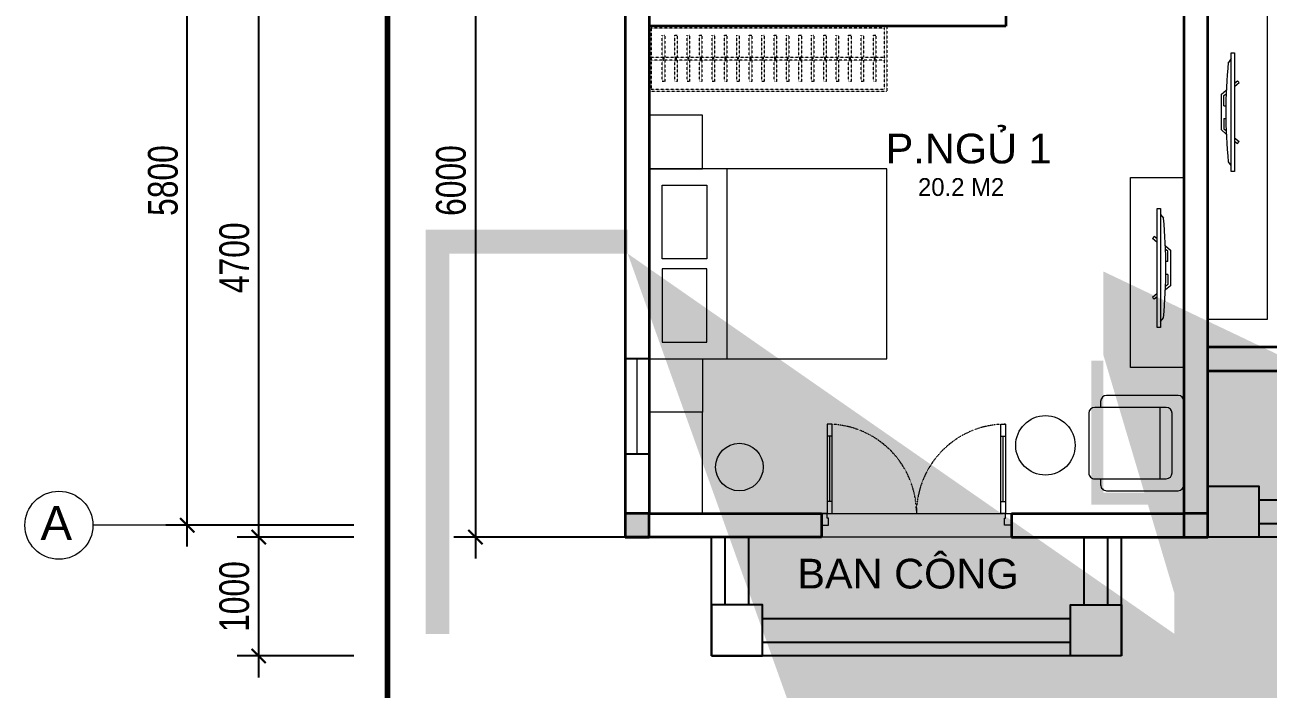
# Model space of a CAD drawing. Header units: millimetres. Extents: x 33748 to 451939, y -263262 to 62681.
# Drawn here: x 203472 to 213930, y -22624 to -17035 of the extents above; entities that cross this region are included whole.
import ezdxf
from ezdxf.enums import TextEntityAlignment as Align

# ---------------------------------------------------------------- set-up
doc = ezdxf.new("R2010")
doc.units = ezdxf.units.MM
doc.header["$PDMODE"] = 98
for name, pattern in [('CENTER', [50.8, 31.75, -6.35, 6.35, -6.35]), ('HIDDEN', [0.375, 0.25, -0.125]), ('X-5M-G-MB PHONGNGU$0$HIDDEN2', [0.1875, 0.125, -0.0625])]:
    doc.linetypes.add(name, pattern=pattern)
doc.layers.get('Defpoints').update_dxf_attribs({"color": 202, "lineweight": 13})
for name, color, linetype, lineweight in [('-CENTER', 143, 'CENTER', 13), ('-CONCRETE', 1, 'Continuous', 35), ('-DOOR', 137, 'Continuous', 9), ('-FURNITURE', 46, 'Continuous', 9), ('-KH', 143, 'Continuous', 13), ('-LINE1', 7, 'Continuous', 18), ('-RANH GIOI KHU DAT', 12, 'CENTER', 18), ('-TEXT', 7, 'Continuous', 15), ('-WALL', 4, 'Continuous', 35)]:
    doc.layers.add(name, color=color, linetype=linetype, lineweight=lineweight)
for name, color, linetype in [('-HATCH CONCRETE', 54, 'Continuous'), ('1-NETMANH', 8, 'Continuous'), ('12. NET DIM', 9, 'Continuous'), ('SOLO', 7, 'Continuous'), ('TEXT25', 2, 'Continuous')]:
    doc.layers.add(name, color=color, linetype=linetype)
doc.styles.add('1', font='arial.ttf')
doc.styles.add('AVANH', font='', dxfattribs={"width": 0.8})
doc.styles.get("Standard").update_dxf_attribs({"font": 'arial.ttf'})
doc.styles.add('T1', font='', dxfattribs={"height": 200})
doc.styles.get('AVANH').set_extended_font_data('.VnAvantH')
doc.styles.get('T1').set_extended_font_data('VNgeometric Light')
doc.dimstyles.new('C_100A3', dxfattribs={"dimscale": 100, "dimtxt": 2.5, "dimasz": 1.2, "dimexe": 1.8, "dimexo": 0, "dimgap": 0.75, "dimtad": 1, "dimdec": 0, "dimzin": 0, "dimdsep": 46, "dimtxsty": 'AVANH', "dimblk": 'ARCHTICK', "dimcen": 0, "dimdle": 1.8, "dimclrd": 256, "dimclre": 256, "dimclrt": 7, "dimadec": 0, "dimazin": 0, "dimtfac": 0.0001, "dimtdec": 0, "dimtix": 1, "dimtmove": 2, "dimatfit": 3, "dimldrblk": 'ARCHTICK', "dimfxl": 1.8, "dimtolj": 1, "dimtzin": 0, "dimarcsym": 0})

# ---------------------------------------------------------------- blocks, each defined once
blk = doc.blocks.new('A$C5C575821')
at = {"layer": '-CONCRETE'}
h = blk.add_hatch(color=256, dxfattribs=at)
h.dxf.hatch_style = 1
h.paths.add_polyline_path([(0, 200), (0, 0), (200, 0), (200, 200)])
blk.add_lwpolyline([(0, 0), (200, 0), (200, 200), (0, 200)], close=True, dxfattribs=at)
blk = doc.blocks.new('A$C32e20c34')
blk.add_line((657, 2050), (657, 450))
for points in [[(0, 2050), (450, 2050), (450, 2500), (0, 2500)], [(109, 1910), (485.5, 1910), (485.5, 1292.5), (109, 1292.5)], [(109, 590), (485.5, 590), (485.5, 1207.5), (109, 1207.5)], [(0, 450), (450, 450), (450, 0), (0, 0)]]:
    blk.add_lwpolyline(points, close=True)
blk.add_lwpolyline([(0, 2050), (2000, 2050), (2000, 450), (0, 450), (0, 2050)])
blk = doc.blocks.new('*U59')
at = {"linetype": 'X-5M-G-MB PHONGNGU$0$HIDDEN2'}
for points in [[(0, 600), (0, 0), (2182, 0), (2182, 600)], [(2162, 580), (2162, 20), (20, 20), (20, 580)], [(2162, 287), (2162, 313), (20, 313), (20, 287)], [(114, 319), (109, 319), (109, 280), (114, 280)], [(228, 319), (223, 319), (223, 280), (228, 280)], [(342, 319), (337, 319), (337, 280), (342, 280)], [(456, 319), (451, 319), (451, 280), (456, 280)], [(570, 319), (565, 319), (565, 280), (570, 280)], [(684, 319), (679, 319), (679, 280), (684, 280)], [(798, 319), (793, 319), (793, 280), (798, 280)], [(912, 319), (907, 319), (907, 280), (912, 280)], [(1026, 319), (1021, 319), (1021, 280), (1026, 280)], [(1140, 319), (1135, 319), (1135, 280), (1140, 280)], [(1254, 319), (1249, 319), (1249, 280), (1254, 280)], [(1368, 319), (1363, 319), (1363, 280), (1368, 280)], [(1482, 319), (1477, 319), (1477, 280), (1482, 280)], [(1596, 319), (1591, 319), (1591, 280), (1596, 280)], [(1710, 319), (1705, 319), (1705, 280), (1710, 280)], [(1824, 319), (1819, 319), (1819, 280), (1824, 280)], [(1938, 319), (1933, 319), (1933, 280), (1938, 280)], [(2052, 319), (2047, 319), (2047, 280), (2052, 280)]]:
    blk.add_lwpolyline(points, close=True, dxfattribs=at)
for points in [[(122, 313), (122, 515), (100, 515), (100, 313)], [(236, 313), (236, 515), (214, 515), (214, 313)], [(350, 313), (350, 515), (328, 515), (328, 313)], [(464, 313), (464, 515), (442, 515), (442, 313)], [(578, 313), (578, 515), (556, 515), (556, 313)], [(692, 313), (692, 515), (670, 515), (670, 313)], [(806, 313), (806, 515), (784, 515), (784, 313)], [(920, 313), (920, 515), (898, 515), (898, 313)], [(1034, 313), (1034, 515), (1012, 515), (1012, 313)], [(1148, 313), (1148, 515), (1126, 515), (1126, 313)], [(1262, 313), (1262, 515), (1240, 515), (1240, 313)], [(1376, 313), (1376, 515), (1354, 515), (1354, 313)], [(1490, 313), (1490, 515), (1468, 515), (1468, 313)], [(1604, 313), (1604, 515), (1582, 515), (1582, 313)], [(1718, 313), (1718, 515), (1696, 515), (1696, 313)], [(1832, 313), (1832, 515), (1810, 515), (1810, 313)], [(1946, 313), (1946, 515), (1924, 515), (1924, 313)], [(2060, 313), (2060, 515), (2038, 515), (2038, 313)], [(100, 287), (100, 92), (122, 92), (122, 287)], [(214, 287), (214, 92), (236, 92), (236, 287)], [(328, 287), (328, 92), (350, 92), (350, 287)], [(442, 287), (442, 92), (464, 92), (464, 287)], [(556, 287), (556, 92), (578, 92), (578, 287)], [(670, 287), (670, 92), (692, 92), (692, 287)], [(784, 287), (784, 92), (806, 92), (806, 287)], [(898, 287), (898, 92), (920, 92), (920, 287)], [(1012, 287), (1012, 92), (1034, 92), (1034, 287)], [(1126, 287), (1126, 92), (1148, 92), (1148, 287)], [(1240, 287), (1240, 92), (1262, 92), (1262, 287)], [(1354, 287), (1354, 92), (1376, 92), (1376, 287)], [(1468, 287), (1468, 92), (1490, 92), (1490, 287)], [(1582, 287), (1582, 92), (1604, 92), (1604, 287)], [(1696, 287), (1696, 92), (1718, 92), (1718, 287)], [(1810, 287), (1810, 92), (1832, 92), (1832, 287)], [(1924, 287), (1924, 92), (1946, 92), (1946, 287)], [(2038, 287), (2038, 92), (2060, 92), (2060, 287)]]:
    blk.add_lwpolyline(points, dxfattribs=at)
blk = doc.blocks.new('XR.MB.LM123$0$tvi 1')
blk.add_lwpolyline([(29, 0), (29, -1000), (0, -1000), (0, 0)], close=True)
for points in [[(29, -50), (52, -81)], [(-24, -236), (-39, -252)], [(0, -285), (-39, -252)], [(0, -256), (-24, -236)], [(70, -315), (111, -350), (111, -650), (70, -685)], [(89, -446), (89, -360), (71, -345)], [(89, -446), (73, -446)], [(89, -554), (89, -640), (71, -655)], [(89, -554), (73, -554)], [(0, -715), (-39, -748)], [(-24, -764), (-39, -748)], [(0, -744), (-24, -764)], [(29, -950), (52, -919)]]:
    blk.add_lwpolyline(points)
blk.add_arc((-4025, -500), 4099, 354.1311, 5.8689)
blk = doc.blocks.new('_ARCHTICK')
at = {"const_width": 0.15}
blk.add_lwpolyline([(-0.5, -0.5), (0.5, 0.5)], dxfattribs=at)
blk = doc.blocks.new('*D126')
at = {"layer": '12. NET DIM', "lineweight": -2, "transparency": 16777216}
for p, q in [((204838, -21425), (204838, -15265)), ((206238, -15445), (204658, -15445)), ((206238, -21245), (204658, -21245))]:
    blk.add_line(p, q, dxfattribs=at)
at = {"layer": 'Defpoints', "color": 0, "transparency": 16777216}
for p in [(204838, -15445), (206238, -15445), (206238, -21245)]:
    blk.add_point(p, dxfattribs=at)
at = {"layer": '12. NET DIM', "lineweight": -2, "transparency": 16777216, "xscale": 120, "yscale": 120, "zscale": 120}
for p, rotation in [((204838, -15445), 90), ((204838, -21245), 270)]:
    blk.add_blockref('_ARCHTICK', p, dxfattribs=dict(at, rotation=rotation))
at = {"layer": '12. NET DIM', "color": 7, "transparency": 16777216, "insert": (204634, -18345), "char_height": 250, "attachment_point": 5, "rotation": 90, "style": 'AVANH'}
blk.add_mtext('\\A1;5800', dxfattribs=at)
blk = doc.blocks.new('*U262')
for p, q in [((-1510, 650), (-1550, 650)), ((-1530, 100), (-1530, 650)), ((-90, 650), (-50, 650)), ((-70, 100), (-70, 650)), ((-1510, 100), (-1550, 100)), ((-90, 100), (-50, 100))]:
    blk.add_line(p, q)
for points in [[(-1550, 0), (-1510, 0), (-1510, 750), (-1550, 750)], [(-50, 0), (-90, 0), (-90, 750), (-50, 750)], [(-1600, -100), (-1540, -100), (-1540, -40), (-1550, -40), (-1550, 0), (-1600, 0)], [(0, -100), (-60, -100), (-60, -40), (-50, -40), (-50, 0), (0, 0)]]:
    blk.add_lwpolyline(points, close=True)
at = {"linetype": 'HIDDEN', "ltscale": 0.1}
for centre, start, end in [((-1550, 0), 0, 90), ((-50, 0), 90, 180)]:
    blk.add_arc(centre, 750, start, end, dxfattribs=at)
blk = doc.blocks.new('*D263')
at = {"layer": '12. NET DIM', "lineweight": -2, "transparency": 16777216}
for p, q in [((205438, -21165), (205438, -22525)), ((206238, -21345), (205258, -21345)), ((206238, -22345), (205258, -22345))]:
    blk.add_line(p, q, dxfattribs=at)
at = {"layer": 'Defpoints', "color": 0, "transparency": 16777216}
for p in [(206238, -21345), (205438, -22345), (206238, -22345)]:
    blk.add_point(p, dxfattribs=at)
at = {"layer": '12. NET DIM', "lineweight": -2, "transparency": 16777216, "xscale": 120, "yscale": 120, "zscale": 120}
for p, rotation in [((205438, -21345), 90), ((205438, -22345), 270)]:
    blk.add_blockref('_ARCHTICK', p, dxfattribs=dict(at, rotation=rotation))
at = {"layer": '12. NET DIM', "color": 7, "transparency": 16777216, "insert": (205234, -21845), "char_height": 250, "attachment_point": 5, "rotation": 90, "style": 'AVANH'}
blk.add_mtext('\\A1;1000', dxfattribs=at)
blk = doc.blocks.new('*D475')
at = {"layer": '12. NET DIM', "lineweight": -2, "transparency": 16777216}
for p, q in [((205438, -16465), (205438, -21525)), ((206238, -16645), (205258, -16645)), ((206238, -21345), (205258, -21345))]:
    blk.add_line(p, q, dxfattribs=at)
at = {"layer": 'Defpoints', "color": 0, "transparency": 16777216}
for p in [(206238, -16645), (205438, -21345), (206238, -21345)]:
    blk.add_point(p, dxfattribs=at)
at = {"layer": '12. NET DIM', "lineweight": -2, "transparency": 16777216, "xscale": 120, "yscale": 120, "zscale": 120}
for p, rotation in [((205438, -16645), 90), ((205438, -21345), 270)]:
    blk.add_blockref('_ARCHTICK', p, dxfattribs=dict(at, rotation=rotation))
at = {"layer": '12. NET DIM', "color": 7, "transparency": 16777216, "insert": (205234, -18995), "char_height": 250, "attachment_point": 5, "rotation": 90, "style": 'AVANH'}
blk.add_mtext('\\A1;4700', dxfattribs=at)
blk = doc.blocks.new('*D848')
at = {"layer": '-HATCH CONCRETE', "lineweight": -2, "transparency": 16777216}
for p, q in [((207261, -15165), (207261, -21525)), ((208522, -15345), (207081, -15345)), ((208522, -21345), (207081, -21345))]:
    blk.add_line(p, q, dxfattribs=at)
at = {"layer": 'Defpoints', "color": 0, "transparency": 16777216}
for p in [(208522, -15345), (207261, -21345), (208522, -21345)]:
    blk.add_point(p, dxfattribs=at)
at = {"layer": '-HATCH CONCRETE', "lineweight": -2, "transparency": 16777216, "xscale": 120, "yscale": 120, "zscale": 120}
for p, rotation in [((207261, -15345), 90), ((207261, -21345), 270)]:
    blk.add_blockref('_ARCHTICK', p, dxfattribs=dict(at, rotation=rotation))
at = {"layer": '-HATCH CONCRETE', "color": 7, "transparency": 16777216, "insert": (207057, -18345), "char_height": 250, "attachment_point": 5, "rotation": 90, "style": 'AVANH'}
blk.add_mtext('\\A1;6000', dxfattribs=at)
blk = doc.blocks.new('ARCHTICK')
at = {"color": 0, "linetype": 'ByBlock', "const_width": 0.15}
blk.add_lwpolyline([(-0.5, -0.5), (0.5, 0.5)], dxfattribs=at)
blk = doc.blocks.new('A$C7d565662')
for p, q in [((0, 751), (0, 150)), ((751, 801), (50, 801)), ((801, 150), (801, 751)), ((100, 651), (100, 50)), ((651, 701), (150, 701)), ((701, 50), (701, 651)), ((701, 601), (100, 601)), ((50, 100), (100, 100)), ((701, 100), (751, 100)), ((150, 0), (651, 0))]:
    blk.add_line(p, q)
for centre, start, end in [((50, 751), 90, 180), ((751, 751), 0, 90), ((150, 651), 90, 180), ((651, 651), 0, 90), ((50, 150), 180, 270), ((751, 150), 270, 0), ((150, 50), 180, 270), ((651, 50), 270, 0)]:
    blk.add_arc(centre, 50.1, start, end)

msp = doc.modelspace()

# ---------------------------------------------------------------- hatches: boundary and pattern name
at = {"layer": '-WALL'}
h = msp.add_hatch(color=256, dxfattribs=at)
h.dxf.hatch_style = 1
h.paths.add_polyline_path([(212542.5, -33559.6), (212542.5, -33759.6)], flags=16)
edge = h.paths.add_edge_path(flags=16)
edge.add_line((211441.6, -33759.6), (212542.5, -33759.6))
edge.add_line((211441.6, -33759.6), (212542.5, -33759.6))
edge = h.paths.add_edge_path()
edge.add_line((212542.8, -19109.5), (212542.8, -19809.5))
edge.add_line((213242.1, -22159.6), (213242.1, -20971.9))
edge.add_line((213242.1, -20971.9), (212542.8, -20971.9))
edge.add_line((212542.8, -20971.9), (212542.8, -19859.5))
edge.add_line((212542.8, -19859.5), (212442.4, -19859.5))
edge.add_line((212442.4, -19859.5), (212442.4, -21071.9))
edge.add_line((212442.4, -21071.9), (213141.8, -21071.9))
edge.add_line((213141.8, -21071.9), (213141.8, -22159.6))
edge.add_line((208542.1, -18959.6), (207042.2, -18959.6))
edge.add_line((207042.2, -18959.6), (207042.2, -22159.1))
edge.add_line((207042.2, -22159.1), (206842.4, -22159.1))
edge.add_line((206842.4, -22159.1), (206842.4, -18759.6))
edge.add_line((206842.4, -18759.6), (208542.1, -18759.6))
edge.add_line((208542.1, -18759.6), (208542.1, -18959.5))
edge.add_line((213842.5, -33759.6), (213842.5, -33559.6))
edge.add_line((242402.1, -19859.5), (242502.1, -19859.5))
edge.add_line((242502.1, -19859.5), (242502.4, -22159.5))
edge.add_line((242502.4, -22159.5), (243009.5, -22159.5))
edge.add_line((243009.5, -22159.5), (243009.5, -22259.5))
edge.add_line((243009.5, -22259.5), (241403, -22259.5))
edge.add_line((241403, -22259.5), (241403.3, -22358.2))
edge.add_line((241403.3, -22358.2), (241303.3, -22358.2))
edge.add_line((241303.3, -22358.2), (241303.3, -22159.5))
edge.add_line((241303.3, -22159.5), (242402.1, -22159.5))
edge.add_line((242402.1, -22159.5), (242401.8, -19859.5))
edge.add_line((241403, -23258.2), (241303.3, -23258.2))
edge.add_line((241303.3, -23258.2), (241303.3, -23909.5))
edge.add_line((241303.3, -23909.5), (237602.2, -23909.5))
edge.add_line((237602.2, -23909.5), (237602.1, -23059))
edge.add_line((237602.1, -23059), (237402.4, -23059))
edge.add_line((237402.4, -23059), (237402.3, -25959.4))
edge.add_line((237402.3, -25959.4), (237602, -25959.4))
edge.add_line((237602, -25959.4), (237602, -25709.4))
edge.add_line((237602, -25709.4), (237702, -25709.4))
edge.add_line((237702, -25709.4), (237702, -25609.4))
edge.add_line((237702, -25609.4), (237602, -25609.4))
edge.add_line((237602, -25609.4), (237602.2, -24009.5))
edge.add_line((237602.2, -24009.5), (241303.2, -24009.5))
edge.add_line((241303.2, -24009.5), (241303, -25609.5))
edge.add_line((241303, -25609.5), (238502, -25609.5))
edge.add_line((238502, -25609.5), (238502, -25709.5))
edge.add_line((238502, -25709.5), (241303, -25709.5))
edge.add_line((241303, -25709.5), (241303, -25809.5))
edge.add_line((241303, -25809.5), (241403, -25809.5))
edge.add_line((241403, -25809.5), (241402.7, -23258.2))
edge.add_line((237402.2, -27959.2), (237602.2, -27959.2))
edge.add_line((237602.2, -27959.2), (237602.2, -28859.9))
edge.add_line((237602.2, -28859.9), (241302.9, -28859.9))
edge.add_line((241302.9, -28859.9), (241303, -26709.5))
edge.add_line((241303, -26709.5), (241403, -26709.5))
edge.add_line((241403, -26709.5), (241402.9, -28859.9))
edge.add_line((241402.9, -28859.9), (241530.8, -28859.9))
edge.add_line((241530.8, -28859.9), (241530.8, -28959.9))
edge.add_line((241530.8, -28959.9), (241402.9, -28959.9))
edge.add_line((241402.9, -28959.9), (241402.9, -29559.9))
edge.add_line((241402.9, -29559.9), (241302.9, -29559.9))
edge.add_line((241302.9, -29559.9), (241302.9, -28959.9))
edge.add_line((241302.9, -28959.9), (237602.3, -28959.9))
edge.add_line((237602.3, -28959.9), (237602.6, -33559.5))
edge.add_line((237602.6, -33559.5), (239202, -33559.5))
edge.add_line((239202, -33559.5), (239202, -33759.5))
edge.add_line((239202, -33759.5), (237402.9, -33759.5))
edge.add_line((237402.9, -33759.5), (237402.5, -27959.2))
edge.add_line((242902.8, -33759.5), (242902.8, -33559.5))
h = msp.add_hatch(color=256, dxfattribs=at)
h.dxf.hatch_style = 1
edge = h.paths.add_edge_path()
edge.add_line((213242.1, -22159.6), (213242.1, -20971.9))
edge.add_line((213242.1, -20971.9), (212542.8, -20971.9))
edge.add_line((212542.8, -20971.9), (212542.8, -19859.5))
edge.add_line((212542.8, -19859.5), (212442.4, -19859.5))
edge.add_line((212442.4, -19859.5), (212442.4, -21071.9))
edge.add_line((212442.4, -21071.9), (213141.8, -21071.9))
edge.add_line((213141.8, -21071.9), (213141.8, -22159.6))

# ---------------------------------------------------------------- linework, layer by layer
at = {"layer": '-CENTER', "ltscale": 0.1}
msp.add_line((205840, -21245.1), (204044.2, -21245.1), dxfattribs=at)
at = {"layer": '-DOOR'}
msp.add_lwpolyline([(208622, -20645.1), (208622, -19845.1)], dxfattribs=at)
msp.add_lwpolyline([(210172, -21145.1), (211771.7, -21145.1), (211771.7, -21345.1), (210172, -21345.1)], close=True, dxfattribs=at)
at = {"layer": '-FURNITURE'}
for points in [[(213921.7, -19515.3), (213421.7, -19515.3), (213421.7, -16845.1), (213921.7, -16845.1)], [(212771.7, -18319), (213221.7, -18319), (213221.7, -19919), (212771.7, -19919)], [(209172, -20295.1), (208722, -20295.1), (208722, -21145.1), (209172, -21145.1)]]:
    msp.add_lwpolyline(points, close=True, dxfattribs=at)
for centre, radius in [((212056.3, -20573), 250), ((209482, -20755.6), 200)]:
    msp.add_circle(centre, radius, dxfattribs=at)
at = {"layer": '-HATCH CONCRETE'}
msp.add_lwpolyline([(208522, -20645.1), (208722, -20645.1), (208722, -19845.1), (208522, -19845.1)], close=True, dxfattribs=at)
at = {"layer": '-KH'}
msp.add_circle((203757.9, -21245.1), 286.3, dxfattribs=at)
at = {"layer": '-LINE1'}
msp.add_lwpolyline([(212696.7, -21345.1), (212696.7, -22345.1), (209247, -22345.1), (209247, -21345.1)], dxfattribs=at)
at = {"layer": '-RANH GIOI KHU DAT', "linetype": 'HIDDEN', "ltscale": 10, "const_width": 50}
msp.add_lwpolyline([(206522, -5844.8), (223780.5, -5844.8), (223431.5, -20846.1), (218315.2, -25844.8), (206522, -25844.8), (206522, -5844.8)], dxfattribs=at)
at = {"layer": '-WALL'}
for p, q in [((213421.7, -21345.1), (213421.7, -15345.1)), ((213221.7, -15545.1), (213221.7, -21145.1)), ((208722, -16845.1), (208722, -21145.1)), ((211722, -16845.1), (211722, -17045.1)), ((211722, -17045.1), (208722, -17045.1)), ((213421.7, -19745.1), (215172, -19745.1)), ((213421.7, -19945.1), (215172, -19945.1)), ((208722, -21145.1), (210172, -21145.1)), ((210172, -21145.1), (210172, -21345.1)), ((211771.7, -21145.1), (213221.7, -21145.1)), ((211771.7, -21145.1), (211771.7, -21345.1)), ((210172, -21345.1), (208522, -21345.1)), ((211771.7, -21345.1), (213421.7, -21345.1))]:
    msp.add_line(p, q, dxfattribs=at)
msp.add_lwpolyline([(208522, -16845.1), (208522, -21345.1)], dxfattribs=at)
at = {"layer": '1-NETMANH'}
for p, q in [((209247, -22345.1), (209247, -21345.1)), ((212696.7, -22345.1), (212696.7, -21345.1)), ((218722, -21345.1), (213421.7, -21345.1)), ((212696.7, -22345.1), (209247, -22345.1))]:
    msp.add_line(p, q, dxfattribs=at)
at = {"layer": 'SOLO'}
msp.add_line((213421.7, -20845.1), (213421.7, -19945.1), dxfattribs=at)
for points in [[(213851.7, -21345.1), (213421.7, -21345.1), (213421.7, -20915.1), (213851.7, -20915.1)], [(209247, -22345.1), (209677, -22345.1), (209677, -21915.1), (209247, -21915.1)], [(212696.7, -22345.1), (212266.7, -22345.1), (212266.7, -21915.1), (212696.7, -21915.1)]]:
    msp.add_lwpolyline(points, close=True, dxfattribs=at)
for points in [[(213851.7, -21030.1), (218292, -21030.1)], [(213851.7, -21230.1), (218292, -21230.1)], [(209362, -21915.1), (209362, -21345.1)], [(209562, -21915.1), (209562, -21345.1)], [(212381.7, -21915.1), (212381.7, -21345.1)], [(212581.7, -21915.1), (212581.7, -21345.1)], [(209677, -22030.1), (212266.7, -22030.1)], [(209677, -22230.1), (212266.7, -22230.1)]]:
    msp.add_lwpolyline(points, dxfattribs=at)

# ---------------------------------------------------------------- block references
at = {"layer": '-DOOR'}
msp.add_blockref('*U262', (211771.7, -21145.1), dxfattribs=at)
at = {"layer": '-FURNITURE', "extrusion": (0, 0, -1), "xscale": 0.916666666665974, "yscale": 0.916666666665974, "zscale": -0.916666666665974}
msp.add_blockref('*U59', (-210722, -17595.1), dxfattribs=at)
at = {"layer": '-FURNITURE', "extrusion": (0, 0, -1), "xscale": -1}
for p, rotation in [((-213647.2, -18269.4), 180.0036897224084), ((-212996.2, -18580.1), 0.003689722408406482)]:
    msp.add_blockref('XR.MB.LM123$0$tvi 1', p, dxfattribs=dict(at, rotation=rotation))
at = {"layer": '-FURNITURE', "xscale": -1, "rotation": 180}
msp.add_blockref('A$C32e20c34', (208722, -17795.1), dxfattribs=at)
at = {"layer": '-FURNITURE', "rotation": 270}
msp.add_blockref('A$C7d565662', (212420.7, -20153.3), dxfattribs=at)
at = {"layer": '-WALL'}
for p in [(208522, -21345.1), (208522, -21345.1), (213221.7, -21345.1), (213221.7, -21345.1)]:
    msp.add_blockref('A$C5C575821', p, dxfattribs=at)

# ---------------------------------------------------------------- texts
at = {"layer": '-TEXT', "color": 2}
for s, p in [('P.NGỦ 1', (210711.7, -18200.8)), ('BAN CÔNG', (209968.7, -21777.3))]:
    msp.add_text(s, height=250, dxfattribs=at).set_placement(p)
at = {"layer": '-TEXT', "color": 2, "style": '1'}
msp.add_text('A', height=286.3, dxfattribs=at).set_placement((203736, -21227), align=Align.MIDDLE_CENTER)
at = {"layer": 'TEXT25', "style": 'T1'}
msp.add_text('20.2 M2', height=150, rotation=0, dxfattribs=at).set_placement((210984.7, -18474.5))

# ---------------------------------------------------------------- dimensions: what is measured, and where the dimension line sits
at = {"layer": '-HATCH CONCRETE'}
dim = msp.add_linear_dim(base=(207260.9, -21345.1), p1=(208522, -15345.1), p2=(208522, -21345.1), angle=90, dimstyle='C_100A3', override={"dimldrblk": 'ARCHTICK'}, dxfattribs=at)
dim.commit()
dim.dimension.update_dxf_attribs({"geometry": '*D848', "text_midpoint": (207056.6, -18345.1)})
at = {"layer": '12. NET DIM'}
for base, p1, p2, picture, middle in [((204837.9, -15445.1), (206237.8, -21245.1), (206237.8, -15445.1), '*D126', (204633.6, -18345.1)), ((205437.9, -21345.1), (206237.8, -16645.1), (206237.8, -21345.1), '*D475', (205233.6, -18995.1)), ((205437.9, -22345.1), (206237.8, -21345.1), (206237.8, -22345.1), '*D263', (205233.6, -21845.1))]:
    dim = msp.add_linear_dim(base=base, p1=p1, p2=p2, angle=90, dimstyle='C_100A3', dxfattribs=at)
    dim.commit()
    dim.dimension.update_dxf_attribs({"geometry": picture, "text_midpoint": middle})

doc.saveas('drawing.dxf')
